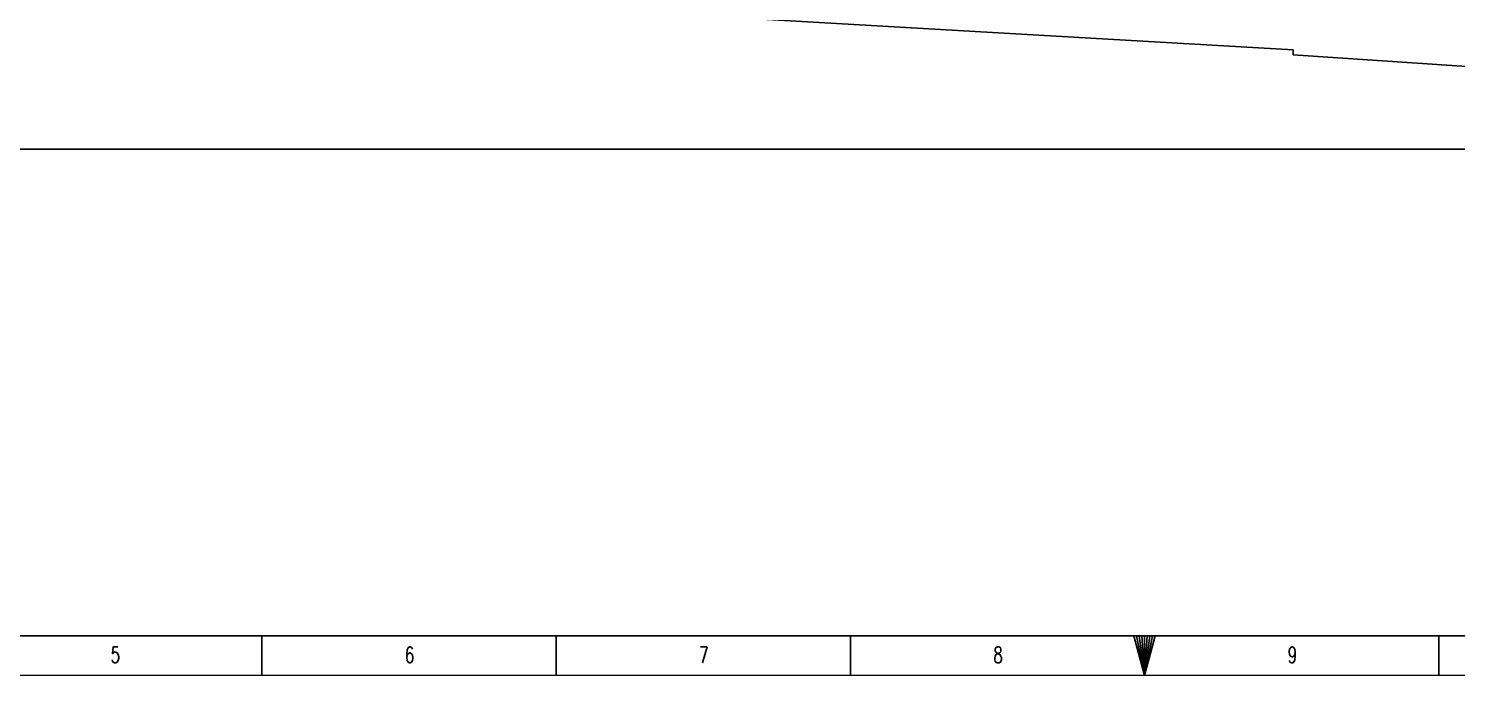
# Model space of a CAD drawing. Header units: inches. Extents: x 517790 to 538444, y 301815 to 302461.
# Drawn here: x 517870.7 to 517963.9, y 302244.1 to 302286.3 of the extents above; entities that cross this region are included whole.
import ezdxf

# ---------------------------------------------------------------- set-up
doc = ezdxf.new("R2010")
doc.units = ezdxf.units.IN
doc.header["$MEASUREMENT"] = 0
doc.layers.add('电缆敷设层', color=1, linetype='Continuous')
doc.layers.add('硅胶总平面底图0804', color=253, linetype='Continuous')
doc.styles.add('TEG BORDER', font='txt_qlt.shx', dxfattribs={"width": 0.7, "bigfont": 'hztxt.shx'})

# ---------------------------------------------------------------- blocks, each defined once
blk = doc.blocks.new('240 BORDER A2')
at = {"linetype": 'Continuous'}
blk.add_line((5, 5), (489, 5), dxfattribs=at)
for p, q in [((185.63, 0), (185.63, 5)), ((222.75, 0), (222.75, 5)), ((259.88, 0), (259.88, 5)), ((297, 0), (297, 5)), ((334.12, 0), (334.12, 5))]:
    blk.add_line(p, q)
at = {"color": 5, "lineweight": 15}
blk.add_lwpolyline([(0, 420), (594, 420), (594, 0), (0, 0)], close=True, dxfattribs=at)
blk.add_lwpolyline([(5, 415), (589, 415), (589, 5), (5, 5)], close=True)
blk.add_lwpolyline([(297, 0), (295.66, 5), (298.34, 5), (297, 0), (296, 5), (296.33, 5), (297, 0), (296.67, 5), (297.33, 5), (297, 0), (297.67, 5), (298, 5), (297, 0)])
at = {"char_height": 2, "width": 2, "attachment_point": 7, "style": 'TEG BORDER'}
for s, insert in [('5', (166.55, 1.59)), ('6', (203.67, 1.59)), ('7', (240.8, 1.59)), ('8', (277.92, 1.59)), ('9', (315.05, 1.59))]:
    blk.add_mtext(s, dxfattribs=dict(at, insert=insert))

msp = doc.modelspace()

# ---------------------------------------------------------------- linework, layer by layer
at = {"layer": '电缆敷设层', "color": 7, "ltscale": 10}
msp.add_lwpolyline([(517807.04, 302433.037), (518030.364, 302433.037), (518030.364, 302278.421), (517807.04, 302278.421)], close=True, dxfattribs=at)
at = {"layer": '硅胶总平面底图0804', "color": 9, "lineweight": -3, "ltscale": 200}
msp.add_lwpolyline([(518013.083, 302280.546), (517953.198, 302284.577), (517953.211, 302284.897), (517853.198, 302290.684), (517809.651, 302293.317), (517818.297, 302327.642), (517823.349, 302347.386), (517823.721, 302348.396), (517824.138, 302349.084), (517824.658, 302349.567), (517824.898, 302349.705), (517829.493, 302352.393), (517836.665, 302355.019), (517836.446, 302355.435), (517840.968, 302357.063)], dxfattribs=at)

# ---------------------------------------------------------------- block references
at = {"xscale": 0.5172815472000001, "yscale": 0.5172815472000001, "zscale": 0.5172815472000001}
msp.add_blockref('240 BORDER A2', (517789.871, 302244.094), dxfattribs=at)

doc.saveas('drawing.dxf')
